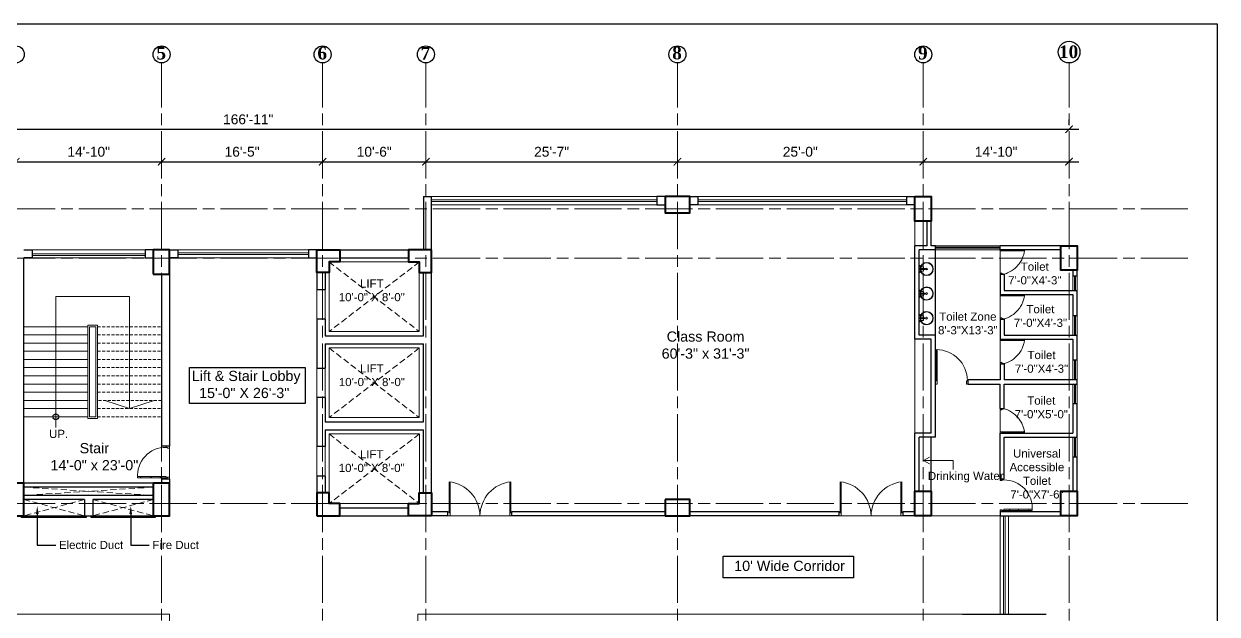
# Model space of a CAD drawing. Header units: inches. Extents: x -12 to 20935469, y -1604 to 24729220.
# Drawn here: x 20932581 to 20934038, y 24708587 to 24709308 of the extents above; entities that cross this region are included whole.
import ezdxf
from ezdxf import colors
from ezdxf.entities.mleader import LeaderData, LeaderLine
from ezdxf.math import Vec2, Vec3

# ---------------------------------------------------------------- set-up
doc = ezdxf.new("R2010")
doc.units = ezdxf.units.IN
doc.header["$LTSCALE"] = 0.03
doc.header["$MEASUREMENT"] = 0
doc.header["$PDMODE"] = 32
doc.header["$PDSIZE"] = 15
doc.linetypes.add('ACAD_ISO08W100', pattern=[36, 24, -3, 6, -3])
doc.linetypes.add('DASHED2', pattern=[0.375, 0.25, -0.125])
for name, color, linetype, lineweight in [('column', 1, 'Continuous', 40), ('Dim Line', 252, 'Continuous', 13), ('Door', 7, 'Continuous', 18), ('Dot', 253, 'Continuous', 0), ('Gas', 21, 'Continuous', 5), ('Glass Line', 252, 'Continuous', 9), ('Grid Line', 252, 'Continuous', 18), ('Hatch', 253, 'Continuous', 15), ('Main Wall', 7, 'Continuous', 30), ('RAIL', 23, 'Continuous', 13), ('STAIR', 46, 'Continuous', 15), ('TOILET FIXTURE', 142, 'Continuous', 5), ('wind.', 150, 'Continuous', 20)]:
    doc.layers.add(name, color=color, linetype=linetype, lineweight=lineweight)
doc.layers.add('TEXT', color=7, linetype='Continuous')
doc.styles.add('2', font='swisscl.ttf')
doc.styles.add('RomanS', font='arial.ttf', dxfattribs={"height": 12})
doc.styles.get("Standard").update_dxf_attribs({"font": 'timesbd.ttf'})
doc.dimstyles.new('Aec_Arch_I', dxfattribs={"dimscale": 96, "dimtxt": 12, "dimasz": 0.09375, "dimexe": 0.125, "dimexo": 0.125, "dimgap": 0.0625, "dimtad": 1, "dimdec": 0, "dimzin": 3, "dimdsep": 46, "dimlunit": 4, "dimtxsty": 'RomanS', "dimblk1": 'ARCHTICK', "dimblk2": 'ARCHTICK', "dimsah": 1, "dimcen": 0.09375, "dimdle": 0.125, "dimadec": 0, "dimazin": 0, "dimtfac": 0.75, "dimtdec": 0, "dimtmove": 2, "dimatfit": 3, "dimldrblk": 'ARCHTICK', "dimfxl": 1, "dimfrac": 1, "dimtolj": 1, "dimtzin": 0, "dimarcsym": 0})

# ---------------------------------------------------------------- blocks, each defined once
blk = doc.blocks.new('_ArchTick')
at = {"color": 0, "linetype": 'ByBlock', "lineweight": 35, "const_width": 0.15}
blk.add_lwpolyline([(-0.5, -0.5), (0.5, 0.5)], dxfattribs=at)
blk = doc.blocks.new('*D8')
at = {"layer": 'Defpoints', "color": 0, "transparency": 16777216}
for p in [(20831396.3, 24724578.2), (20831666.3, 24724578.2), (20831666.3, 24724578.2)]:
    blk.add_point(p, dxfattribs=at)
at = {"layer": 'Dim Line', "color": 0, "lineweight": -2, "transparency": 16777216}
blk.add_line((20831384.3, 24724578.2), (20831678.3, 24724578.2), dxfattribs=at)
at = {"layer": 'Dim Line', "color": 0, "lineweight": -2, "transparency": 16777216, "xscale": 9, "yscale": 9, "zscale": 9, "rotation": 180}
blk.add_blockref('_ArchTick', (20831396.3, 24724578.2), dxfattribs=at)
at = {"layer": 'Dim Line', "color": 0, "lineweight": -2, "transparency": 16777216, "xscale": 9, "yscale": 9, "zscale": 9}
blk.add_blockref('_ArchTick', (20831666.3, 24724578.2), dxfattribs=at)
at = {"layer": 'Dim Line', "color": 0, "transparency": 16777216, "insert": (20831531.3, 24724590.3), "char_height": 12, "attachment_point": 5, "style": 'RomanS'}
blk.add_mtext('\\A1;22\'-6"', dxfattribs=at)
blk = doc.blocks.new('*D9')
at = {"layer": 'Defpoints', "color": 0, "transparency": 16777216}
for p in [(20831666.3, 24724578.2), (20831844.3, 24724578.2), (20831844.3, 24724578.2)]:
    blk.add_point(p, dxfattribs=at)
at = {"layer": 'Dim Line', "color": 0, "lineweight": -2, "transparency": 16777216}
blk.add_line((20831654.3, 24724578.2), (20831856.3, 24724578.2), dxfattribs=at)
at = {"layer": 'Dim Line', "color": 0, "lineweight": -2, "transparency": 16777216, "xscale": 9, "yscale": 9, "zscale": 9, "rotation": 180}
blk.add_blockref('_ArchTick', (20831666.3, 24724578.2), dxfattribs=at)
at = {"layer": 'Dim Line', "color": 0, "lineweight": -2, "transparency": 16777216, "xscale": 9, "yscale": 9, "zscale": 9}
blk.add_blockref('_ArchTick', (20831844.3, 24724578.2), dxfattribs=at)
at = {"layer": 'Dim Line', "color": 0, "transparency": 16777216, "insert": (20831755.3, 24724590.3), "char_height": 12, "attachment_point": 5, "style": 'RomanS'}
blk.add_mtext('\\A1;14\'-10"', dxfattribs=at)
blk = doc.blocks.new('*D21')
at = {"layer": 'Defpoints', "color": 0, "transparency": 16777216}
for p in [(20831844.3, 24724578.2), (20832040.8, 24724578.2), (20832040.8, 24724578.2)]:
    blk.add_point(p, dxfattribs=at)
at = {"layer": 'Dim Line', "color": 0, "lineweight": -2, "transparency": 16777216}
for p, q in [((20831832.3, 24724578.2), (20832052.8, 24724578.2)), ((20831844.3, 24724566.2), (20831844.3, 24724566.2)), ((20832040.8, 24724566.2), (20832040.8, 24724566.2))]:
    blk.add_line(p, q, dxfattribs=at)
at = {"layer": 'Dim Line', "color": 0, "lineweight": -2, "transparency": 16777216, "xscale": 9, "yscale": 9, "zscale": 9, "rotation": 180}
blk.add_blockref('_ArchTick', (20831844.3, 24724578.2), dxfattribs=at)
at = {"layer": 'Dim Line', "color": 0, "lineweight": -2, "transparency": 16777216, "xscale": 9, "yscale": 9, "zscale": 9}
blk.add_blockref('_ArchTick', (20832040.8, 24724578.2), dxfattribs=at)
at = {"layer": 'Dim Line', "color": 0, "transparency": 16777216, "insert": (20831942.5, 24724590.3), "char_height": 12, "attachment_point": 5, "style": 'RomanS'}
blk.add_mtext('\\A1;16\'-5"', dxfattribs=at)
blk = doc.blocks.new('*D22')
at = {"layer": 'Defpoints', "color": 0, "transparency": 16777216}
for p in [(20832040.8, 24724578.2), (20832166.8, 24724578.2), (20832166.8, 24724578.2)]:
    blk.add_point(p, dxfattribs=at)
at = {"layer": 'Dim Line', "color": 0, "lineweight": -2, "transparency": 16777216}
for p, q in [((20832028.8, 24724578.2), (20832178.8, 24724578.2)), ((20832040.8, 24724566.2), (20832040.8, 24724566.2)), ((20832166.8, 24724566.2), (20832166.8, 24724566.2))]:
    blk.add_line(p, q, dxfattribs=at)
at = {"layer": 'Dim Line', "color": 0, "lineweight": -2, "transparency": 16777216, "xscale": 9, "yscale": 9, "zscale": 9, "rotation": 180}
blk.add_blockref('_ArchTick', (20832040.8, 24724578.2), dxfattribs=at)
at = {"layer": 'Dim Line', "color": 0, "lineweight": -2, "transparency": 16777216, "xscale": 9, "yscale": 9, "zscale": 9}
blk.add_blockref('_ArchTick', (20832166.8, 24724578.2), dxfattribs=at)
at = {"layer": 'Dim Line', "color": 0, "transparency": 16777216, "insert": (20832103.8, 24724590.3), "char_height": 12, "attachment_point": 5, "style": 'RomanS'}
blk.add_mtext('\\A1;10\'-6"', dxfattribs=at)
blk = doc.blocks.new('*D23')
at = {"layer": 'Defpoints', "color": 0, "transparency": 16777216}
for p in [(20832166.8, 24724578.2), (20832473.8, 24724578.2), (20832473.8, 24724578.2)]:
    blk.add_point(p, dxfattribs=at)
at = {"layer": 'Dim Line', "color": 0, "lineweight": -2, "transparency": 16777216}
for p, q in [((20832154.8, 24724578.2), (20832485.8, 24724578.2)), ((20832166.8, 24724566.2), (20832166.8, 24724566.2)), ((20832473.8, 24724566.2), (20832473.8, 24724566.2))]:
    blk.add_line(p, q, dxfattribs=at)
at = {"layer": 'Dim Line', "color": 0, "lineweight": -2, "transparency": 16777216, "xscale": 9, "yscale": 9, "zscale": 9, "rotation": 180}
blk.add_blockref('_ArchTick', (20832166.8, 24724578.2), dxfattribs=at)
at = {"layer": 'Dim Line', "color": 0, "lineweight": -2, "transparency": 16777216, "xscale": 9, "yscale": 9, "zscale": 9}
blk.add_blockref('_ArchTick', (20832473.8, 24724578.2), dxfattribs=at)
at = {"layer": 'Dim Line', "color": 0, "transparency": 16777216, "insert": (20832320.3, 24724590.3), "char_height": 12, "attachment_point": 5, "style": 'RomanS'}
blk.add_mtext('\\A1;25\'-7"', dxfattribs=at)
blk = doc.blocks.new('*D10')
at = {"layer": 'Defpoints', "color": 0, "transparency": 16777216}
for p in [(20832473.8, 24724578.2), (20832773.8, 24724578.2), (20832773.8, 24724578.2)]:
    blk.add_point(p, dxfattribs=at)
at = {"layer": 'Dim Line', "color": 0, "lineweight": -2, "transparency": 16777216}
blk.add_line((20832461.8, 24724578.2), (20832785.8, 24724578.2), dxfattribs=at)
at = {"layer": 'Dim Line', "color": 0, "lineweight": -2, "transparency": 16777216, "xscale": 9, "yscale": 9, "zscale": 9, "rotation": 180}
blk.add_blockref('_ArchTick', (20832473.8, 24724578.2), dxfattribs=at)
at = {"layer": 'Dim Line', "color": 0, "lineweight": -2, "transparency": 16777216, "xscale": 9, "yscale": 9, "zscale": 9}
blk.add_blockref('_ArchTick', (20832773.8, 24724578.2), dxfattribs=at)
at = {"layer": 'Dim Line', "color": 0, "transparency": 16777216, "insert": (20832623.8, 24724590.3), "char_height": 12, "attachment_point": 5, "style": 'RomanS'}
blk.add_mtext('\\A1;25\'-0"', dxfattribs=at)
blk = doc.blocks.new('*D11')
at = {"layer": 'Defpoints', "color": 0, "transparency": 16777216}
for p in [(20832773.8, 24724578.2), (20832951.8, 24724578.2), (20832951.8, 24724578.2)]:
    blk.add_point(p, dxfattribs=at)
at = {"layer": 'Dim Line', "color": 0, "lineweight": -2, "transparency": 16777216}
for p, q in [((20832761.8, 24724578.2), (20832963.8, 24724578.2)), ((20832951.8, 24724566.2), (20832951.8, 24724566.2))]:
    blk.add_line(p, q, dxfattribs=at)
at = {"layer": 'Dim Line', "color": 0, "lineweight": -2, "transparency": 16777216, "xscale": 9, "yscale": 9, "zscale": 9, "rotation": 180}
blk.add_blockref('_ArchTick', (20832773.8, 24724578.2), dxfattribs=at)
at = {"layer": 'Dim Line', "color": 0, "lineweight": -2, "transparency": 16777216, "xscale": 9, "yscale": 9, "zscale": 9}
blk.add_blockref('_ArchTick', (20832951.8, 24724578.2), dxfattribs=at)
at = {"layer": 'Dim Line', "color": 0, "transparency": 16777216, "insert": (20832862.8, 24724590.3), "char_height": 12, "attachment_point": 5, "style": 'RomanS'}
blk.add_mtext('\\A1;14\'-10"', dxfattribs=at)
blk = doc.blocks.new('*D13')
at = {"layer": 'Defpoints', "color": 0, "transparency": 16777216}
for p in [(20832951.8, 24724617.8), (20830948.3, 24724610.7), (20832951.8, 24724610.7)]:
    blk.add_point(p, dxfattribs=at)
at = {"layer": 'Dim Line', "color": 0, "lineweight": -2, "transparency": 16777216}
for p, q in [((20830948.3, 24724622.7), (20830948.3, 24724629.8)), ((20832951.8, 24724622.7), (20832951.8, 24724629.8)), ((20830936.3, 24724617.8), (20832963.8, 24724617.8))]:
    blk.add_line(p, q, dxfattribs=at)
at = {"layer": 'Dim Line', "color": 0, "lineweight": -2, "transparency": 16777216, "xscale": 9, "yscale": 9, "zscale": 9, "rotation": 180}
blk.add_blockref('_ArchTick', (20830948.3, 24724617.8), dxfattribs=at)
at = {"layer": 'Dim Line', "color": 0, "lineweight": -2, "transparency": 16777216, "xscale": 9, "yscale": 9, "zscale": 9}
blk.add_blockref('_ArchTick', (20832951.8, 24724617.8), dxfattribs=at)
at = {"layer": 'Dim Line', "color": 0, "transparency": 16777216, "insert": (20831950, 24724629.9), "char_height": 12, "attachment_point": 5, "style": 'RomanS'}
blk.add_mtext('\\A1;166\'-11"', dxfattribs=at)
blk = doc.blocks.new('Door_45')
at = {"layer": 'Door'}
for p, q in [((1.5, 5), (1.5, 44)), ((1.5, 40), (2.2, 40)), ((2.2, 40), (2.2, 39.5)), ((2.2, 39.5), (2.7, 39.5)), ((2.7, 39.5), (2.7, 40)), ((2.7, 40), (3.5, 40)), ((3.5, 44), (3.5, 5)), ((1.5, 25.8), (2.2, 25.8)), ((2.2, 25.8), (2.2, 25.3)), ((2.2, 25.3), (2.7, 25.3)), ((2.7, 25.8), (3.5, 25.8)), ((2.7, 25.3), (2.7, 25.8)), ((0, 0), (0, 5)), ((0, 5), (1.5, 5)), ((1.5, 12.6), (2.2, 12.6)), ((3.5, 5), (1.5, 5)), ((1.5, 5), (1.5, 3)), ((1.5, 3), (2.5, 3)), ((2.2, 12.6), (2.2, 13.1)), ((2.2, 13.1), (2.7, 13.1)), ((2.5, 3), (2.5, 0)), ((2.7, 13.1), (2.7, 12.6)), ((2.7, 12.6), (3.5, 12.6)), ((42.5, 3), (42.5, 0)), ((43.5, 3), (42.5, 3)), ((45, 5), (43.5, 5)), ((43.5, 5), (43.5, 3)), ((45, 0), (45, 5)), ((2.5, 0), (0, 0)), ((42.5, 0), (45, 0))]:
    blk.add_line(p, q, dxfattribs=at)
blk.add_arc((4.7, 5.3), 38.8, 359.6233, 94.6685, dxfattribs=at)
blk = doc.blocks.new('sssss-flat-876')
at = {"layer": 'Door', "linetype": 'Continuous', "ltscale": 3}
blk.add_line((3666.5, 84027.2), (3666.5, 84055.7), dxfattribs=at)
at = {"layer": 'Door', "linetype": 'Continuous', "ltscale": 3, "extrusion": (-7.21527e-09, -3.35624e-18, 1), "elevation": 0}
for points in [[(3666.5, 84057.2), (3666.5, 84055.7), (3668.4, 84055.7), (3668.4, 84056.5), (3670.2, 84056.5), (3670.2, 84057.2)], [(3668.4, 84055.7), (3696.2, 84055.7), (3696.2, 84056.5), (3668.4, 84056.5)]]:
    blk.add_lwpolyline(points, close=True, dxfattribs=at)
at = {"layer": 'Door', "linetype": 'Continuous', "ltscale": 3, "flags": 128}
blk.add_lwpolyline([(3670.2, 84027.2, 0.04096), (3675.5, 84028.9, 0.082496), (3684.9, 84034.8, 0.052187), (3689.7, 84040, 0.043988), (3692.9, 84045, 0.036571), (3694.8, 84049.6, 0.034751), (3695.9, 84054.2, 0.011435), (3696.2, 84055.7)], format="xyb", dxfattribs=at)
at = {"layer": 'Door', "linetype": 'Continuous', "ltscale": 3}
blk.add_lwpolyline([(3666.5, 84027.2), (3666.5, 84028.7), (3668.4, 84028.7), (3668.4, 84027.9), (3670.2, 84027.9), (3670.2, 84027.2)], close=True, dxfattribs=at)
blk = doc.blocks.new('7-flat-72')
at = {"layer": 'Glass Line', "color": 8, "ltscale": 20}
for p, q in [((-64476.6, 376959.4), (-64476.6, 376966.6)), ((-64475.5, 376966.6), (-64476.6, 376966.6)), ((-64475.5, 376959.4), (-64475.5, 376966.6)), ((-64478.7, 376960.5), (-64480.3, 376960.5)), ((-64480.3, 376959.5), (-64480.3, 376960.5)), ((-64480.3, 376959.5), (-64480.3, 376960.5)), ((-64478.7, 376959.5), (-64480.3, 376959.5)), ((-64480.3, 376959.1), (-64480.3, 376959.4)), ((-64478.7, 376959.4), (-64480.3, 376959.4)), ((-64478.7, 376959.1), (-64480.3, 376959.1)), ((-64480.2, 376959.4), (-64480.2, 376959.5)), ((-64480.1, 376959.5), (-64480.1, 376960.5)), ((-64479.9, 376959.5), (-64479.9, 376960.5)), ((-64479.5, 376959.5), (-64479.5, 376960.5)), ((-64479.1, 376959.5), (-64479.1, 376960.5)), ((-64478.9, 376959.5), (-64478.9, 376960.5)), ((-64478.9, 376959.4), (-64478.9, 376959.5)), ((-64478.8, 376959.5), (-64478.8, 376960.5)), ((-64478.7, 376959.5), (-64478.7, 376960.5)), ((-64478.7, 376959.1), (-64478.7, 376959.4)), ((-64475.1, 376959.4), (-64476.9, 376959.4)), ((-64476.9, 376959.1), (-64476.9, 376959.4)), ((-64475.1, 376959.1), (-64476.9, 376959.1)), ((-64475.1, 376959.1), (-64475.1, 376959.4)), ((-64473.3, 376960.5), (-64471.7, 376960.5)), ((-64473.3, 376959.5), (-64473.3, 376960.5)), ((-64473.3, 376959.5), (-64473.3, 376960.5)), ((-64473.3, 376959.5), (-64471.7, 376959.5)), ((-64473.3, 376959.1), (-64473.3, 376959.4)), ((-64473.3, 376959.4), (-64471.7, 376959.4)), ((-64473.3, 376959.1), (-64471.7, 376959.1)), ((-64473.1, 376959.5), (-64473.1, 376960.5)), ((-64473.1, 376959.4), (-64473.1, 376959.5)), ((-64472.9, 376959.5), (-64472.9, 376960.5)), ((-64472.5, 376959.5), (-64472.5, 376960.5)), ((-64472.1, 376959.5), (-64472.1, 376960.5)), ((-64471.9, 376959.5), (-64471.9, 376960.5)), ((-64471.9, 376959.4), (-64471.9, 376959.5)), ((-64471.8, 376959.5), (-64471.8, 376960.5)), ((-64471.7, 376959.5), (-64471.7, 376960.5)), ((-64471.7, 376959.1), (-64471.7, 376959.4))]:
    blk.add_line(p, q, dxfattribs=at)
blk.add_circle((-64476, 376968.4, 0), 1.08, dxfattribs=at)
for radius, start, end in [(8.1, 273.8334, 266.1883), (7.55, 274.115, 265.9068)]:
    blk.add_arc((-64476, 376968.4, 0), radius, start, end, dxfattribs=at)
blk = doc.blocks.new('SFSFSFS-flat-72')
at = {"layer": 'TOILET FIXTURE', "ltscale": 0.2}
blk.add_lwpolyline([(-3918.5, -3608.1), (-3918.5, -3602.7), (-3923.9, -3602.7), (-3923.9, -3608.1)], close=True, dxfattribs=at)
at = {"layer": 'TOILET FIXTURE', "ltscale": 20}
blk.add_blockref('7-flat-72', (60554.8, -380567.2), dxfattribs=at)
blk = doc.blocks.new('$D40')
at = {"layer": 'Door'}
for p, q in [((1, 4), (1, 42)), ((2, 0), (2, 42)), ((1, 5), (0, 5)), ((2, 0), (0, 0)), ((2, 4), (1, 4)), ((39, 4), (38, 4)), ((38, 4), (38, 0)), ((40, 0), (38, 0)), ((40, 5), (39, 5)), ((39, 5), (39, 4))]:
    blk.add_line(p, q, dxfattribs=at)
blk.add_arc((1, 4), 38, 0, 90, dxfattribs=at)
blk = doc.blocks.new('fff')
at = {"layer": 'Grid Line', "color": 252, "linetype": 'ACAD_ISO08W100', "lineweight": 9, "ltscale": 80, "true_color": 0x939598}
for p, q in [((20831844.3, 24723521.1), (20831844.3, 24724698.8)), ((20832040.8, 24723521.1), (20832040.8, 24724698.8)), ((20832166.8, 24723521.1), (20832166.8, 24724698.8)), ((20832473.8, 24723521.1), (20832473.8, 24724698.8)), ((20832773.8, 24723521.1), (20832773.8, 24724698.8)), ((20832951.8, 24723521.1), (20832951.8, 24724698.8)), ((20833096.9, 24724520.6), (20830726.1, 24724520.6)), ((20833096.9, 24724460.6), (20830726.1, 24724460.6)), ((20833096.9, 24724160.7), (20830726.1, 24724160.7))]:
    blk.add_line(p, q, dxfattribs=at)
at = {"layer": 'Dim Line'}
for base, p1, p2, picture, middle in [((20832951.7523, 24724617.8128), (20830948.3088, 24724610.7482), (20832951.7523, 24724610.7482), '*D13', (20831950.0306, 24724629.9397)), ((20831666.3, 24724578.2), (20831396.3, 24724578.2), (20831666.3, 24724578.2), '*D8', (20831531.3, 24724590.3)), ((20831844.3, 24724578.2), (20831666.3, 24724578.2), (20831844.3, 24724578.2), '*D9', (20831755.3, 24724590.3)), ((20832040.7792, 24724578.1666), (20831844.25, 24724578.1666), (20832040.7792, 24724578.1666), '*D21', (20831942.5146, 24724590.2934)), ((20832166.8, 24724578.2), (20832040.8, 24724578.2), (20832166.8, 24724578.2), '*D22', (20832103.8, 24724590.3)), ((20832473.8, 24724578.2), (20832166.8, 24724578.2), (20832473.8, 24724578.2), '*D23', (20832320.3, 24724590.3)), ((20832773.8, 24724578.2), (20832473.8, 24724578.2), (20832773.8, 24724578.2), '*D10', (20832623.8, 24724590.3)), ((20832951.8, 24724578.2), (20832773.8, 24724578.2), (20832951.8, 24724578.2), '*D11', (20832862.8, 24724590.3))]:
    dim = blk.add_linear_dim(base=base, p1=p1, p2=p2, dimstyle='Aec_Arch_I', dxfattribs=at)
    dim.commit()
    dim.dimension.update_dxf_attribs({"geometry": picture, "text_midpoint": middle})

msp = doc.modelspace()

# ---------------------------------------------------------------- linework, layer by layer
for p, q in [((20933693.7, 24708928.1), (20933693.7, 24709032.4)), ((20933866.6, 24709037.4), (20933866.6, 24709037.4)), ((20933688.7, 24708737.5), (20933688.7, 24708803.5)), ((20933777.7, 24708712.7), (20933772.7, 24708712.7)), ((20933726.6, 24708587.5), (20933828.8, 24708587.5))]:
    msp.add_line(p, q)
for points in [[(20932783.2, 24708888.5), (20932924.7, 24708888.5), (20932924.7, 24708844.8), (20932783.2, 24708844.8)], [(20932578.1, 24708707.5), (20932657.4, 24708707.5), (20932657.4, 24708705.5), (20932578.1, 24708705.5)], [(20932663.2, 24708707.5), (20932741.4, 24708707.5), (20932741.4, 24708705.5), (20932663.2, 24708705.5)], [(20933593.8, 24708632), (20933434.8, 24708632), (20933434.8, 24708658.1), (20933593.8, 24708658.1)]]:
    msp.add_lwpolyline(points, close=True)
msp.add_circle((20932620.2, 24708828.5), 3.61)
at = {"layer": 'column', "lineweight": 40, "ltscale": 20}
for points in [[(20933363.8, 24709097.4), (20933363.8, 24709077.4), (20933393.8, 24709077.4), (20933393.8, 24709097.4)], [(20933668.7, 24709097.4), (20933688.7, 24709097.4), (20933688.7, 24709067.4), (20933668.7, 24709067.4)], [(20932739.1, 24709002.5), (20932759.1, 24709002.5), (20932759.1, 24709032.5), (20932739.1, 24709032.5)], [(20933846.6, 24709037.4), (20933866.6, 24709037.4), (20933866.6, 24709007.4), (20933846.6, 24709007.4)], [(20932561.2, 24708707.5), (20932581.2, 24708707.5), (20932581.2, 24708747.5), (20932561.2, 24708747.5)], [(20932739.1, 24708707.5), (20932759.1, 24708707.5), (20932759.1, 24708747.5), (20932739.1, 24708747.5)], [(20933363.8, 24708727.5), (20933363.8, 24708707.5), (20933393.8, 24708707.5), (20933393.8, 24708727.5)], [(20933668.7, 24708737.5), (20933688.7, 24708737.5), (20933688.7, 24708707.5), (20933668.7, 24708707.5)], [(20933846.6, 24708737.5), (20933866.6, 24708737.5), (20933866.6, 24708707.5), (20933846.6, 24708707.5)]]:
    msp.add_lwpolyline(points, close=True, dxfattribs=at)
for points in [[(20932938.8, 24709032.5), (20932966.8, 24709032.5), (20932966.8, 24709017.5), (20932953.8, 24709017.5), (20932953.8, 24709004.5), (20932938.8, 24709004.5), (20932938.8, 24709032.5)], [(20933078.8, 24709032.5), (20933050.8, 24709032.5), (20933050.8, 24709017.5), (20933063.8, 24709017.5), (20933063.8, 24709004.5), (20933078.8, 24709004.5), (20933078.8, 24709032.5)], [(20932938.8, 24708707.5), (20932966.8, 24708707.5), (20932966.8, 24708722.5), (20932953.8, 24708722.5), (20932953.8, 24708735.5), (20932938.8, 24708735.5), (20932938.8, 24708707.5)], [(20933078.8, 24708707.5), (20933050.8, 24708707.5), (20933050.8, 24708722.5), (20933063.8, 24708722.5), (20933063.8, 24708735.5), (20933078.8, 24708735.5), (20933078.8, 24708707.5)]]:
    msp.add_lwpolyline(points, dxfattribs=at)
at = {"layer": 'Defpoints'}
msp.add_lwpolyline([(20931598.7, 24709308.2), (20934037.5, 24709308.2), (20934037.5, 24707849.7), (20931598.7, 24707849.7)], close=True, dxfattribs=at)
at = {"layer": 'Door'}
for p, q in [((20933100.1, 24708711.2), (20933100.1, 24708749.1)), ((20933101.4, 24708707.5), (20933101.4, 24708749.1)), ((20933174.2, 24708707.5), (20933174.2, 24708749.1)), ((20933175.5, 24708711.2), (20933175.5, 24708749.1)), ((20933577.5, 24708711.2), (20933577.5, 24708749.1)), ((20933578.8, 24708707.5), (20933578.8, 24708749.1)), ((20933651.6, 24708707.5), (20933651.6, 24708749.1)), ((20933652.9, 24708711.2), (20933652.9, 24708749.1)), ((20933100.1, 24708712.5), (20933098.8, 24708712.5)), ((20933101.4, 24708711.2), (20933100.1, 24708711.2)), ((20933174.2, 24708711.2), (20933175.5, 24708711.2)), ((20933175.5, 24708712.5), (20933176.8, 24708712.5)), ((20933577.5, 24708712.5), (20933576.2, 24708712.5)), ((20933578.8, 24708711.2), (20933577.5, 24708711.2)), ((20933651.6, 24708711.2), (20933652.9, 24708711.2)), ((20933652.9, 24708712.5), (20933654.2, 24708712.5)), ((20933101.4, 24708707.5), (20933098.8, 24708707.5)), ((20933174.2, 24708707.5), (20933176.8, 24708707.5)), ((20933578.8, 24708707.5), (20933576.2, 24708707.5)), ((20933651.6, 24708707.5), (20933654.2, 24708707.5))]:
    msp.add_line(p, q, dxfattribs=at)
for centre, start, end in [((20933095.5, 24708707.1), 0.5906, 83.7783), ((20933180.1, 24708707.1), 96.2217, 179.4094), ((20933572.9, 24708707.1), 0.5906, 83.7783), ((20933657.5, 24708707.1), 96.2217, 179.4094)]:
    msp.add_arc(centre, 42.3, start, end, dxfattribs=at)
at = {"layer": 'Dot', "linetype": 'DASHED2', "lineweight": 0, "ltscale": 1000}
for p, q in [((20932581.2, 24708742.5), (20932739.1, 24708732.5)), ((20932739.1, 24708742.5), (20932581.2, 24708732.5)), ((20932655.2, 24708727.5), (20932581.2, 24708707.5)), ((20932581.2, 24708727.5), (20932655.2, 24708707.5)), ((20932665.2, 24708727.5), (20932739.1, 24708707.5)), ((20932739.1, 24708727.5), (20932665.2, 24708707.5))]:
    msp.add_line(p, q, dxfattribs=at)
for points in [[(20932953.7, 24709017.5), (20933063.8, 24708932.5), (20933063.8, 24709017.5), (20932953.7, 24708932.5)], [(20932953.7, 24708912.5), (20933063.8, 24708827.5), (20933063.8, 24708912.5), (20932953.7, 24708827.5)], [(20932953.8, 24708807.5), (20933063.9, 24708722.4), (20933063.9, 24708807.5), (20932953.8, 24708722.4)]]:
    msp.add_lwpolyline(points, dxfattribs=at)
at = {"layer": 'Gas', "color": 0, "lineweight": 5}
for points in [[(20932953.7, 24708932.5), (20933063.8, 24708932.5), (20933063.8, 24709017.5), (20932953.7, 24709017.5)], [(20932671.1, 24708826.5), (20932659.1, 24708826.5), (20932659.1, 24708940.5), (20932671.1, 24708940.5)], [(20932669.1, 24708828.5), (20932661.1, 24708828.5), (20932661.1, 24708938.5), (20932669.1, 24708938.5)], [(20932953.7, 24708827.5), (20933063.8, 24708827.5), (20933063.8, 24708912.5), (20932953.7, 24708912.5)], [(20932953.8, 24708722.4), (20933063.9, 24708722.4), (20933063.9, 24708807.5), (20932953.8, 24708807.5)]]:
    msp.add_lwpolyline(points, close=True, dxfattribs=at)
at = {"layer": 'Hatch', "lineweight": 5}
for p, q in [((20933668.7, 24709037.4), (20933668.7, 24709067.3)), ((20933668.7, 24708808.5), (20933668.7, 24708923.1))]:
    msp.add_line(p, q, dxfattribs=at)
msp.add_lwpolyline([(20931937.3, 24708587.5), (20931937.3, 24708707.8), (20932759.1, 24708707.5), (20932759.1, 24709022.4), (20932938.8, 24709022.5), (20932938.8, 24708707.5), (20933772.7, 24708707.5), (20933772.7, 24708587.5), (20933061.9, 24708587.5), (20933061.9, 24708446.3), (20932759.1, 24708446.3), (20932759.1, 24708587.5)], close=True, dxfattribs=at)
at = {"layer": 'Main Wall', "lineweight": 30}
for p, q in [((20933068.8, 24709097.4), (20933078.8, 24709097.4)), ((20933068.8, 24709097.4), (20933068.8, 24709032.5)), ((20933078.8, 24708735.5), (20933078.8, 24709097.4)), ((20933363.7, 24709097.4), (20933353.7, 24709097.4)), ((20933353.7, 24709097.4), (20933353.7, 24709087.4)), ((20933658.7, 24709097.4), (20933668.7, 24709097.4)), ((20933658.7, 24709087.4), (20933658.7, 24709097.4)), ((20933353.7, 24709087.4), (20933363.7, 24709087.4)), ((20933668.7, 24709087.4), (20933658.7, 24709087.4)), ((20933683.7, 24709037.4), (20933683.7, 24709067.4)), ((20933688.7, 24709037.4), (20933688.7, 24709067.4)), ((20932966.8, 24709032.5), (20933050.8, 24709032.5)), ((20933668.7, 24708923.1), (20933668.7, 24709037.4)), ((20933683.7, 24709037.4), (20933668.7, 24709037.4)), ((20933673.7, 24708928.1), (20933673.7, 24709032.4)), ((20933693.7, 24709032.4), (20933673.7, 24709032.4)), ((20933693.7, 24709037.4), (20933688.7, 24709037.4)), ((20933693.7, 24709032.4), (20933693.7, 24709037.4)), ((20933846.6, 24709037.4), (20933772.7, 24709037.4)), ((20933772.7, 24709032.4), (20933772.7, 24709037.4)), ((20933846.6, 24709032.4), (20933772.7, 24709032.4)), ((20932581.2, 24708747.5), (20932581.2, 24709022.5)), ((20932966.8, 24709022.5), (20933050.8, 24709022.5)), ((20932749.1, 24709002.5), (20932749.1, 24708792.5)), ((20932759.1, 24709002.5), (20932759.1, 24708792.5)), ((20933866.6, 24709000.7), (20933866.6, 24709007.4)), ((20933777.7, 24709002.4), (20933772.7, 24709002.4)), ((20933777.7, 24709002.4), (20933777.7, 24708982.7)), ((20932938.8, 24708984), (20932948.8, 24708984)), ((20933772.7, 24708977.7), (20933861.6, 24708977.7)), ((20933777.7, 24708982.7), (20933866.6, 24708982.7)), ((20933866.6, 24708952.1), (20933866.6, 24708982.7)), ((20932938.8, 24708948), (20932948.8, 24708948)), ((20933772.7, 24708947.7), (20933777.7, 24708947.7)), ((20933777.7, 24708947.7), (20933777.7, 24708928.1)), ((20932948.8, 24708927.5), (20933068.8, 24708927.5)), ((20932948.8, 24708917.5), (20933068.8, 24708917.5)), ((20933688.7, 24708923.1), (20933668.7, 24708923.1)), ((20933693.7, 24708928.1), (20933673.7, 24708928.1)), ((20933688.7, 24708808.5), (20933688.7, 24708923.1)), ((20933693.7, 24708873.5), (20933693.7, 24708928.1)), ((20933772.7, 24708923.1), (20933861.6, 24708923.1)), ((20933777.7, 24708928.1), (20933866.6, 24708928.1)), ((20933861.6, 24708923.1), (20933861.6, 24708897.5)), ((20933866.6, 24708897.5), (20933866.6, 24708928.1)), ((20932938.8, 24708888), (20932948.8, 24708888)), ((20933772.7, 24708893.1), (20933777.7, 24708893.1)), ((20933866.6, 24708897.5), (20933861.6, 24708897.5)), ((20933693.7, 24708803.5), (20933693.7, 24708873.5)), ((20933733.7, 24708868.5), (20933733.7, 24708873.5)), ((20933866.6, 24708873.5), (20933777.7, 24708873.5)), ((20933866.6, 24708868.5), (20933866.6, 24708873.5)), ((20933733.7, 24708868.5), (20933772.7, 24708868.5)), ((20933772.7, 24708838.5), (20933772.7, 24708868.5)), ((20933777.7, 24708868.5), (20933866.6, 24708868.5)), ((20933777.7, 24708838.5), (20933777.7, 24708868.5)), ((20932948.8, 24708852), (20932938.8, 24708852)), ((20933861.6, 24708844.5), (20933866.6, 24708844.5)), ((20933861.6, 24708844.5), (20933861.6, 24708808.5)), ((20933866.6, 24708803.5), (20933866.6, 24708844.5)), ((20933772.7, 24708838.5), (20933777.7, 24708838.5)), ((20932948.8, 24708822.5), (20933068.8, 24708822.5)), ((20932948.8, 24708812.5), (20933068.8, 24708812.5)), ((20933668.7, 24708737.5), (20933668.7, 24708808.5)), ((20933688.7, 24708808.5), (20933668.7, 24708808.5)), ((20933673.7, 24708737.5), (20933673.7, 24708803.5)), ((20933693.7, 24708803.5), (20933673.7, 24708803.5)), ((20933772.7, 24708752.7), (20933772.7, 24708808.5)), ((20933772.7, 24708808.5), (20933861.6, 24708808.5)), ((20933777.7, 24708752.7), (20933777.7, 24708803.5)), ((20933777.7, 24708803.5), (20933866.6, 24708803.5)), ((20932759.1, 24708792.5), (20932749.1, 24708792.5)), ((20932948.8, 24708792), (20932938.8, 24708792)), ((20933861.6, 24708779.5), (20933861.6, 24708737.5)), ((20933861.6, 24708779.5), (20933866.6, 24708779.5)), ((20933866.6, 24708737.5), (20933866.6, 24708779.5)), ((20932948.8, 24708756), (20932938.8, 24708756)), ((20932739.1, 24708747.5), (20932581.2, 24708747.5)), ((20932739.1, 24708742.5), (20932581.2, 24708742.5)), ((20932749.1, 24708752.5), (20932749.1, 24708747.5)), ((20932759.1, 24708752.5), (20932749.1, 24708752.5)), ((20932759.1, 24708752.5), (20932759.1, 24708747.5)), ((20933772.7, 24708752.7), (20933777.7, 24708752.7)), ((20932739.1, 24708732.5), (20932581.2, 24708732.5)), ((20932655.2, 24708727.5), (20932581.2, 24708727.5)), ((20932655.2, 24708727.5), (20932655.2, 24708707.5)), ((20932739.1, 24708727.5), (20932665.2, 24708727.5)), ((20932665.2, 24708727.5), (20932665.2, 24708707.5)), ((20933098.8, 24708712.5), (20933078.8, 24708712.5)), ((20933098.8, 24708707.5), (20933098.8, 24708712.5)), ((20933363.8, 24708712.5), (20933176.8, 24708712.5)), ((20933176.8, 24708707.5), (20933176.8, 24708712.5)), ((20933576.2, 24708712.5), (20933393.8, 24708712.5)), ((20933576.2, 24708707.5), (20933576.2, 24708712.5)), ((20933668.7, 24708712.5), (20933654.2, 24708712.5)), ((20933654.2, 24708707.5), (20933654.2, 24708712.5)), ((20933772.7, 24708712.7), (20933846.6, 24708712.7)), ((20933772.7, 24708712.7), (20933772.7, 24708707.6)), ((20932655.2, 24708707.5), (20932665.2, 24708707.5)), ((20932966.8, 24708707.5), (20933050.8, 24708707.5)), ((20933098.8, 24708707.5), (20933078.8, 24708707.5)), ((20933363.8, 24708707.5), (20933176.8, 24708707.5)), ((20933576.2, 24708707.5), (20933393.8, 24708707.5)), ((20933668.8, 24708707.5), (20933654.2, 24708707.5)), ((20933772.7, 24708707.6), (20933846.6, 24708707.6))]:
    msp.add_line(p, q, dxfattribs=at)
for points in [[(20933393.7, 24709097.4), (20933403.7, 24709097.4), (20933403.7, 24709087.4), (20933393.7, 24709087.4)], [(20932581.2, 24709032.5), (20932591.2, 24709032.5), (20932591.2, 24709022.5), (20932581.2, 24709022.5)], [(20932739.1, 24709032.5), (20932729.1, 24709032.5), (20932729.1, 24709022.5), (20932739.1, 24709022.5)], [(20932759.1, 24709032.5), (20932769.1, 24709032.5), (20932769.1, 24709022.5), (20932759.1, 24709022.5)], [(20932938.7, 24709032.5), (20932928.7, 24709032.5), (20932928.7, 24709022.5), (20932938.7, 24709022.5)], [(20932938.8, 24709004.5), (20932938.8, 24708984)], [(20932948.8, 24709004.5), (20932948.8, 24708984)], [(20933068.8, 24708927.5), (20933068.8, 24709004.5)], [(20933861.6, 24709007.4), (20933861.6, 24709000.7)], [(20933772.7, 24709002.4), (20933772.7, 24708977.7)], [(20933861.6, 24709000.7), (20933866.6, 24709000.7)], [(20933861.6, 24708977.7), (20933861.6, 24708952.1)], [(20932938.8, 24708948), (20932938.8, 24708888)], [(20932948.8, 24708948), (20932948.8, 24708927.5)], [(20933772.7, 24708947.7), (20933772.7, 24708923.1)], [(20933861.6, 24708952.1), (20933866.6, 24708952.1)], [(20932948.8, 24708917.5), (20932948.8, 24708888)], [(20933068.8, 24708822.5), (20933068.8, 24708917.5)], [(20933772.7, 24708893.1), (20933772.7, 24708873.5)], [(20933777.7, 24708893.1), (20933777.7, 24708873.5)], [(20933772.7, 24708873.5), (20933733.7, 24708873.5)], [(20932938.8, 24708852), (20932938.8, 24708792)], [(20932948.8, 24708852), (20932948.8, 24708822.5)], [(20932948.8, 24708812.5), (20932948.8, 24708792)], [(20933068.8, 24708735.5), (20933068.8, 24708812.5)], [(20932938.8, 24708756), (20932938.8, 24708735.5), (20932938.8, 24708735.5)], [(20932948.8, 24708756), (20932948.8, 24708735.5)], [(20932966.8, 24708717.5), (20933050.8, 24708717.5)]]:
    msp.add_lwpolyline(points, dxfattribs=at)
at = {"layer": 'Main Wall', "lineweight": 13}
for points in [[(20932938.8, 24708948), (20932948.8, 24708948), (20932948.8, 24708984), (20932938.8, 24708984)], [(20932938.8, 24708852), (20932948.8, 24708852), (20932948.8, 24708888), (20932938.8, 24708888)], [(20932938.8, 24708756), (20932948.8, 24708756), (20932948.8, 24708792), (20932938.8, 24708792)]]:
    msp.add_lwpolyline(points, close=True, dxfattribs=at)
at = {"layer": 'RAIL', "lineweight": 9}
for p, q in [((20932620.2, 24708815.4), (20932620.2, 24708975.5)), ((20932620.2, 24708975.5), (20932710.1, 24708975.5)), ((20932710.1, 24708975.5), (20932710.1, 24708838.5)), ((20932680.1, 24708848.5), (20932710.1, 24708838.5)), ((20932710.1, 24708838.5), (20932740.1, 24708848.5))]:
    msp.add_line(p, q, dxfattribs=at)
at = {"layer": 'STAIR', "color": 32, "lineweight": 5}
for p, q in [((20932581.2, 24708938.5), (20932659.1, 24708938.5)), ((20932581.2, 24708928.5), (20932659.1, 24708928.5)), ((20932581.2, 24708918.5), (20932659.1, 24708918.5)), ((20932581.2, 24708908.5), (20932659.1, 24708908.5)), ((20932581.2, 24708898.5), (20932659.1, 24708898.5)), ((20932581.2, 24708888.5), (20932659.1, 24708888.5)), ((20932581.2, 24708878.5), (20932659.1, 24708878.5)), ((20932581.2, 24708868.5), (20932659.1, 24708868.5)), ((20932581.2, 24708858.5), (20932659.1, 24708858.5)), ((20932581.2, 24708848.5), (20932659.1, 24708848.5)), ((20932581.2, 24708838.5), (20932659.1, 24708838.5)), ((20932581.2, 24708828.5), (20932659.1, 24708828.5))]:
    msp.add_line(p, q, dxfattribs=at)
at = {"layer": 'STAIR', "color": 32, "linetype": 'DASHED2', "lineweight": 5, "ltscale": 500}
for p, q in [((20932671.1, 24708938.5), (20932749.1, 24708938.5)), ((20932671.1, 24708928.5), (20932749.1, 24708928.5)), ((20932671.1, 24708918.5), (20932749.1, 24708918.5)), ((20932671.1, 24708908.5), (20932749.1, 24708908.5)), ((20932671.1, 24708898.5), (20932749.1, 24708898.5)), ((20932671.1, 24708888.5), (20932749.1, 24708888.5)), ((20932671.1, 24708878.5), (20932749.1, 24708878.5)), ((20932671.1, 24708868.5), (20932749.1, 24708868.5)), ((20932671.1, 24708858.5), (20932749.1, 24708858.5)), ((20932749.1, 24708848.5), (20932671.1, 24708848.5)), ((20932689.1, 24708848.5), (20932749.1, 24708848.5)), ((20932671.1, 24708838.5), (20932749.1, 24708838.5)), ((20932671.1, 24708828.5), (20932749.1, 24708828.5))]:
    msp.add_line(p, q, dxfattribs=at)
at = {"layer": 'STAIR', "color": 253, "lineweight": 5}
for p, q in [((20933679.1, 24708775.2), (20933686.4, 24708779.2)), ((20933679.1, 24708775.2), (20933715.3, 24708775.2)), ((20933679.1, 24708775.2), (20933686.4, 24708771.2)), ((20933715.3, 24708775.2), (20933715.3, 24708764))]:
    msp.add_line(p, q, dxfattribs=at)
at = {"layer": 'TEXT'}
for centre, radius in [((20932571.3, 24709271), 10.4), ((20932749.3, 24709270.9), 10.4), ((20932945.8, 24709270.9), 10.4), ((20933071.8, 24709271), 10.4), ((20933378.8, 24709271), 10.4), ((20933678.8, 24709270.9), 10.4), ((20933856.8, 24709273.8), 13.3)]:
    msp.add_circle(centre, radius, dxfattribs=at)
at = {"layer": 'wind.', "lineweight": 5}
for p, q in [((20933353.7, 24709097.4), (20933078.7, 24709097.4)), ((20933078.7, 24709093.4), (20933353.7, 24709093.5)), ((20933078.7, 24709091.4), (20933353.7, 24709091.5)), ((20933403.7, 24709097.4), (20933658.7, 24709097.4)), ((20933403.7, 24709093.4), (20933658.7, 24709093.5)), ((20933403.7, 24709091.4), (20933658.7, 24709091.5)), ((20933353.7, 24709087.4), (20933078.7, 24709087.4)), ((20933403.7, 24709087.4), (20933658.7, 24709087.4)), ((20933772.7, 24709037.4), (20933693.7, 24709037.4)), ((20933772.7, 24709035.4), (20933693.7, 24709035.4)), ((20933772.7, 24709034.4), (20933693.7, 24709034.4)), ((20933772.7, 24709032.4), (20933693.7, 24709032.4)), ((20933861.6, 24708982.7), (20933861.6, 24709000.7)), ((20933863.6, 24708982.7), (20933863.6, 24709000.7)), ((20933864.6, 24708982.7), (20933864.6, 24709000.7)), ((20933866.6, 24708982.7), (20933866.6, 24709000.7)), ((20933861.6, 24708928.1), (20933861.6, 24708952.1)), ((20933863.6, 24708928.1), (20933863.6, 24708952.1)), ((20933864.6, 24708928.1), (20933864.6, 24708952.1)), ((20933866.6, 24708928.1), (20933866.6, 24708952.1)), ((20933861.6, 24708873.5), (20933861.6, 24708897.5)), ((20933863.6, 24708873.5), (20933863.6, 24708897.5)), ((20933864.6, 24708873.5), (20933864.6, 24708897.5)), ((20933866.6, 24708873.5), (20933866.6, 24708897.5)), ((20933861.6, 24708844.5), (20933861.6, 24708868.5)), ((20933863.6, 24708844.5), (20933863.6, 24708868.5)), ((20933864.6, 24708844.5), (20933864.6, 24708868.5)), ((20933866.6, 24708844.5), (20933866.6, 24708868.5)), ((20933861.6, 24708779.5), (20933861.6, 24708803.5)), ((20933863.6, 24708779.5), (20933863.6, 24708803.5)), ((20933864.6, 24708779.5), (20933864.6, 24708803.5)), ((20933866.6, 24708779.5), (20933866.6, 24708803.5)), ((20933772.8, 24708587.5), (20933772.8, 24708707.6)), ((20933776.8, 24708587.5), (20933776.8, 24708707.6)), ((20933778.8, 24708587.5), (20933778.8, 24708707.6)), ((20933782.8, 24708587.5), (20933782.8, 24708707.6))]:
    msp.add_line(p, q, dxfattribs=at)
at = {"layer": 'wind.'}
for p, q in [((20932591.2, 24709032.5), (20932729.1, 24709032.5)), ((20932769.1, 24709032.5), (20932928.7, 24709032.5)), ((20932591.2, 24709027.5), (20932729.1, 24709027.5)), ((20932591.2, 24709025.5), (20932729.1, 24709025.5)), ((20932591.2, 24709022.5), (20932729.1, 24709022.5)), ((20932769.1, 24709028.5), (20932928.7, 24709028.5)), ((20932769.1, 24709026.5), (20932928.7, 24709026.5)), ((20932769.1, 24709022.5), (20932938.7, 24709022.5))]:
    msp.add_line(p, q, dxfattribs=at)

# ---------------------------------------------------------------- block references
msp.add_blockref('fff', (100905, -15438.3))
at = {"layer": 'Door', "ltscale": 20}
for p in [(20930106.2, 24624975.2), (20930106.2, 24624920.5), (20930106.2, 24624865.9)]:
    msp.add_blockref('sssss-flat-876', p, dxfattribs=at)
at = {"layer": 'Door'}
msp.add_blockref('$D40', (20933693.7, 24708868.5), dxfattribs=at)
at = {"layer": 'Door', "ltscale": 20, "xscale": -1, "rotation": 180}
msp.add_blockref('sssss-flat-876', (20930106.2, 24792865.7), dxfattribs=at)
at = {"layer": 'Door', "color": 250, "ltscale": 20, "yscale": 0.8888888888759539, "zscale": 0.8888888888759539}
for p, xscale, rotation in [((20932759.1, 24708752.5), 0.8888888888759539, 90.00000000000001), ((20933772.7, 24708712.7), -0.8888888888759539, 270)]:
    msp.add_blockref('Door_45', p, dxfattribs=dict(at, xscale=xscale, rotation=rotation))
at = {"layer": 'TOILET FIXTURE', "ltscale": 20, "xscale": -1, "rotation": 270}
for p in [(20937281.8, 24712930.1), (20937281.8, 24712900.1), (20937281.8, 24712870.1)]:
    msp.add_blockref('SFSFSFS-flat-72', p, dxfattribs=at)

# ---------------------------------------------------------------- texts
at = {"layer": 'TEXT', "char_height": 15.44, "width": 227.458, "attachment_point": 8, "rotation": 0}
for s, insert in [('\\A1;5', (20932748.8, 24709264.6)), ('\\A1;6', (20932945.3, 24709264.6)), ('\\A1;7', (20933071.3, 24709264.7)), ('\\A1;8', (20933378.3, 24709264.7)), ('\\A1;9', (20933678.3, 24709264.6)), ('\\A1;10', (20933856.3, 24709266.2))]:
    msp.add_mtext(s, dxfattribs=dict(at, insert=insert))
at = {"layer": 'TEXT', "color": 30, "lineweight": 5, "ltscale": 20, "attachment_point": 2, "style": '2'}
for s, width, gutter_width, insert, char_height in [('{\\fArial|b0|i0|c0|p34;\\C0;Toilet \\P7\'-0"X4\'-3"}', 104.76, 0.5, (20933815, 24709016.8), 10), ('\\pxsm1;{\\fArial|b0|i0|c0|p34;\\C0;LIFT\\P10\'-0" X 8\'-0" }', 235.592, 0.75, (20933005.8, 24708996.2), 10), ('{\\fArial|b0|i0|c0|p34;\\C0;Toilet \\P7\'-0"X4\'-3"}', 104.76, 0.5, (20933821.9, 24708964.9), 10), ('{\\fArial|b0|i0|c0|p34;\\C0;Toilet Zone\\P8\'-3"X13\'-3"}', 104.76, 0.5, (20933733.3, 24708955.8), 10), ('\\pxsm1;{\\fArial|b0|i0|c0|p34;\\C0;Class Room \\P60\'-3" x 31\'-3" }', 145.175, 0.75, (20933413.2, 24708932.7), 12.476), ('{\\fArial|b0|i0|c0|p34;\\C0;Toilet \\P7\'-0"X4\'-3"}', 104.76, 0.5, (20933823.2, 24708908.9), 10), ('\\pxsm1;{\\fArial|b0|i0|c0|p34;\\C0;LIFT\\P10\'-0" X 8\'-0" }', 235.592, 0.75, (20933005.9, 24708892.6), 10), ('\\pxsm1,qc;{\\fArial|b0|i0|c0|p34;\\C0; Lift & Stair Lobby\\P15\'-0" X 26\'-3" }', 146.388, 0.75, (20932850.1, 24708884.6), 12.476), ('{\\fArial|b0|i0|c0|p34;\\C0;Toilet \\P7\'-0"X5\'-0"}', 104.76, 0.5, (20933822.9, 24708853.3), 10), ('{\\fArial|b0|i0|c0|p34;\\C0;UP.}', 104.76, 0.5, (20932623.6, 24708812.6), 10), ('\\pxsm1;{\\fArial|b0|i0|c0|p34;\\C0;Stair\\P14\'-0" x 23\'-0"  }', 114.807, 0.282, (20932667.2, 24708796.4), 12.476), ('\\pxsm1;{\\fArial|b0|i0|c0|p34;\\C0;LIFT\\P10\'-0" X 8\'-0" }', 235.592, 0.75, (20933005.7, 24708787.7), 10), ('{\\fArial|b0|i0|c0|p34;\\C0;Universal Accessible Toilet\\P7\'-0"X7\'-6"}', 88.036, 0.35, (20933817.6, 24708788.7), 10), ('\\pxsm1;{\\fArial|b0|i0|c0|p34;\\C0;Drinking Water }', 88.563, 0.282, (20933730.7, 24708761.3), 10), ("\\pxsm1,qc;{\\fArial|b0|i0|c0|p34;\\C0;10' Wide Corridor}", 227.89, 0.75, (20933515.7, 24708652.7), 12.476)]:
    msp.add_mtext_dynamic_manual_height_columns(s, width=width, gutter_width=gutter_width, heights=[0], dxfattribs=dict(at, insert=insert, char_height=char_height))

# ---------------------------------------------------------------- leaders
at = {"layer": 'TEXT', "lineweight": 5, "ltscale": 20}
ml = msp.add_multileader_mtext('Standard', dxfattribs=at)
ml.set_content('{\\fArial|b0|i0|c0|p34; Electric Duct}', color=256)
ml.set_leader_properties()
ml.build(insert=Vec2(0, 0))
ml.multileader.update_dxf_attribs({"text_right_attachment_type": 6, "dogleg_length": 0.36, "arrow_head_size": 10})
ctx = ml.context
ctx.base_point, ctx.char_height, ctx.arrow_head_size, ctx.landing_gap_size, ctx.plane_origin = Vec3(20932620, 24708671.9), 10, 10, 0.09, Vec3(20932597.5, 24708719.8)
ctx.right_attachment = 6
notes = []
notes.append((ctx, [(0, (1, 1, 0), (20932597.5, 24708671.9), (1, 0), 22.5, [(0, [(20932597.5, 24708719.8)], 0, [])])]))
ctx.mtext.insert, ctx.mtext.width, ctx.mtext.defined_height, ctx.mtext.flow_direction = Vec3(20932620.1, 24708677), 232.704, 29.8, 5
ml = msp.add_multileader_mtext('Standard', dxfattribs=at)
ml.set_content('{\\fArial|b0|i0|c0|p34; Fire Duct}', color=256)
ml.set_leader_properties()
ml.build(insert=Vec2(0, 0))
ml.multileader.update_dxf_attribs({"text_right_attachment_type": 6, "dogleg_length": 0.36, "arrow_head_size": 10})
ctx = ml.context
ctx.base_point, ctx.char_height, ctx.arrow_head_size, ctx.landing_gap_size, ctx.plane_origin = Vec3(20932734.1, 24708671.9), 10, 10, 0.09, Vec3(20932711.6, 24708719.8)
ctx.right_attachment = 6
notes.append((ctx, [(0, (1, 1, 0), (20932711.6, 24708671.9), (1, 0), 22.5, [(0, [(20932711.6, 24708719.8)], 0, [])])]))
ctx.mtext.insert, ctx.mtext.width, ctx.mtext.defined_height, ctx.mtext.flow_direction = Vec3(20932734.2, 24708677), 232.704, 29.8, 5
for ctx, leaders in notes:
    for number, flags, end, landing, length, lines in leaders:
        leader = LeaderData()
        leader.index, (leader.has_last_leader_line, leader.has_dogleg_vector, leader.attachment_direction) = number, flags
        leader.last_leader_point, leader.dogleg_vector, leader.dogleg_length = Vec3(end), Vec3(landing), length
        for number, points, colour, breaks in lines:
            line = LeaderLine()
            line.index, line.vertices, line.color, line.breaks = number, Vec3.list(points), colors.encode_raw_color(colour), breaks
            leader.lines.append(line)
        ctx.leaders.append(leader)

doc.saveas('drawing.dxf')
